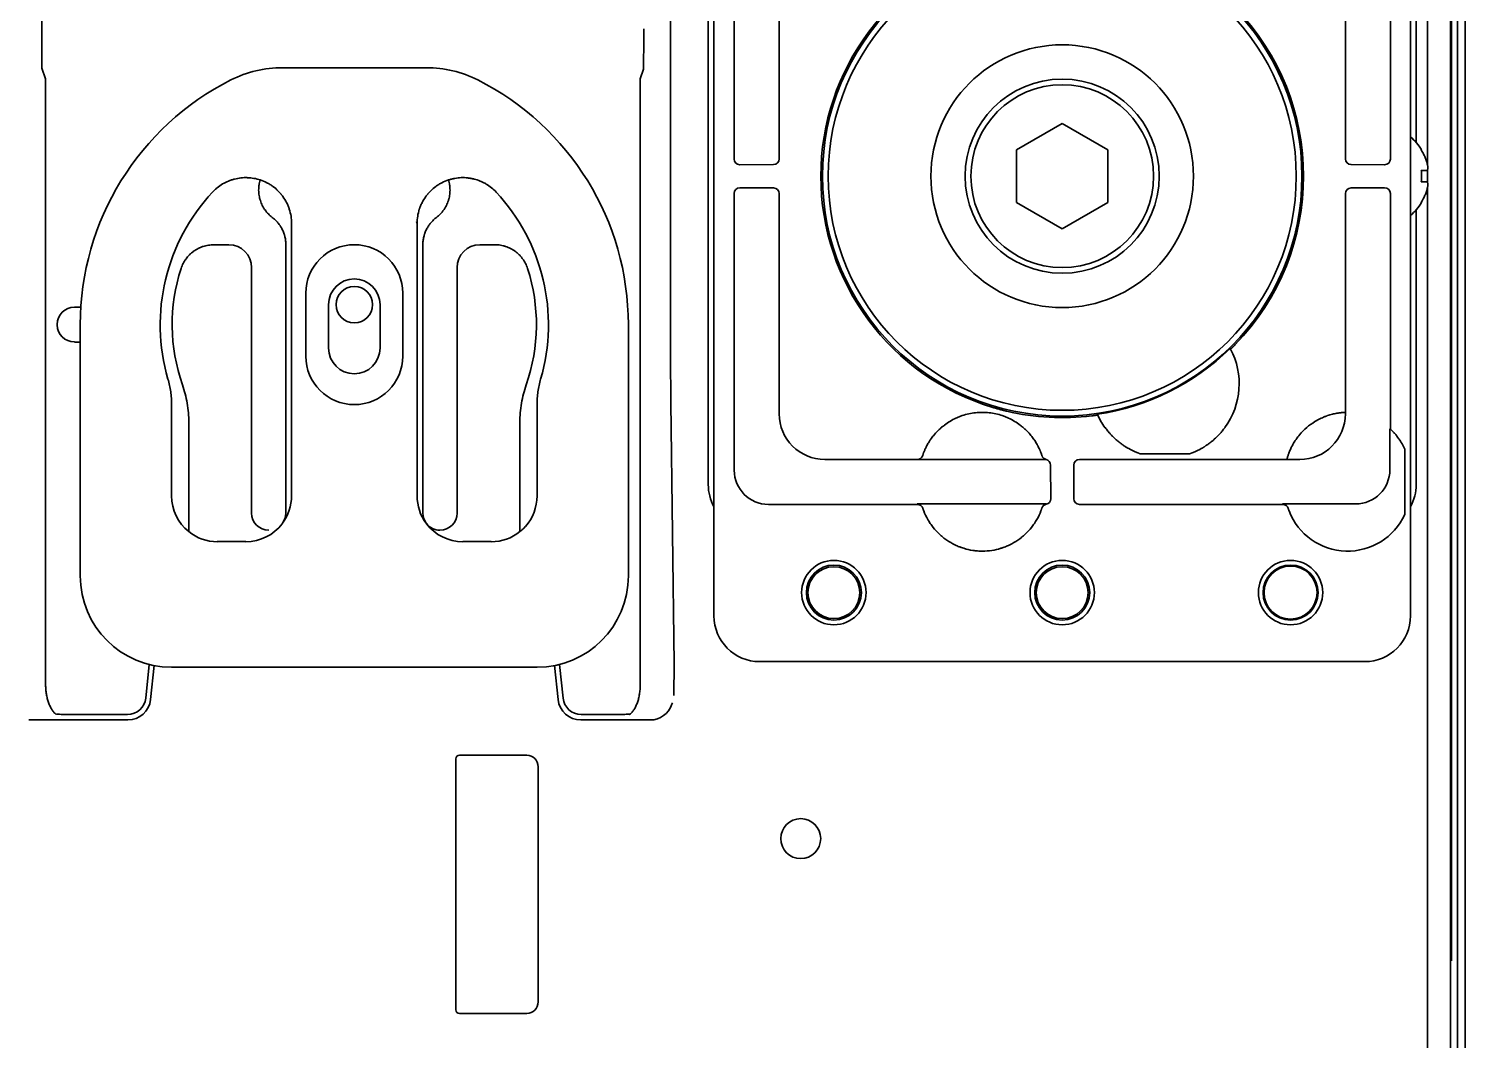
# Model space of a CAD drawing. Extents: x 6327 to 10269, y -393 to 3036.
# Drawn here: x 9053.6 to 9179.4, y 2779.1 to 2867.6 of the extents above; entities that cross this region are included whole.
import ezdxf

# ---------------------------------------------------------------- set-up
doc = ezdxf.new("R2010")
doc.units = 0
doc.header["$LTSCALE"] = 5
doc.layers.add('1', color=7, linetype='CONTINUOUS', true_color=0xffffff)

msp = doc.modelspace()

# ---------------------------------------------------------------- linework, layer by layer
at = {"layer": '1', "color": 7, "linetype": 'Continuous', "lineweight": 35}
for p, q in [((9178.07, 2899.73), (9178.07, 2264.33)), ((9179.37, 2249.53), (9179.37, 2898.93)), ((9178.68, 2895.93), (9178.68, 2252.53)), ((9109.75, 2893.48), (9109.75, 2842.68)), ((9113.57, 2893.23), (9113.57, 2816.23)), ((9174.57, 2816.23), (9174.57, 2893.23)), ((9054.69, 2866.4), (9054.69, 2891.88)), ((9176.07, 2891.5), (9176.07, 2855.73)), ((9178.11, 2786.03), (9178.11, 2887.03)), ((9178.16, 2887.03), (9178.16, 2786.03)), ((9113.07, 2881.73), (9113.07, 2827.73)), ((9175.07, 2857.68), (9175.07, 2881.73)), ((9115.34, 2880.46), (9115.34, 2856.23)), ((9172.81, 2856.23), (9172.81, 2876.86)), ((9119.28, 2856.25), (9119.28, 2875.52)), ((9168.87, 2875.4), (9168.87, 2856.25)), ((9107.42, 2867.64), (9107.42, 2866.11)), ((9055.03, 2863.24), (9054.71, 2864.2)), ((9075.77, 2864.23), (9088.38, 2864.23)), ((9107.4, 2864.09), (9107.11, 2863.24)), ((9055.03, 2810.19), (9055.03, 2863.24)), ((9107.11, 2863.24), (9107.11, 2810.19)), ((9140.07, 2857.04), (9144.07, 2859.34)), ((9144.07, 2859.34), (9148.07, 2857.04)), ((9140.07, 2852.42), (9140.07, 2857.04)), ((9148.07, 2857.04), (9148.07, 2852.42)), ((9175.52, 2857.03), (9175.55, 2857.03)), ((9115.84, 2855.73), (9118.78, 2855.75)), ((9169.36, 2855.75), (9172.31, 2855.73)), ((9176.07, 2854.22), (9176.07, 2855.22)), ((9118.78, 2853.7), (9115.84, 2853.72)), ((9172.31, 2853.72), (9169.36, 2853.7)), ((9176.07, 2853.71), (9176.07, 2359.74)), ((9115.34, 2853.22), (9115.34, 2828.99)), ((9119.28, 2833.93), (9119.28, 2853.2)), ((9144.07, 2850.11), (9140.07, 2852.42)), ((9148.07, 2852.42), (9144.07, 2850.11)), ((9168.87, 2853.2), (9168.87, 2834.05)), ((9172.81, 2832.59), (9172.81, 2853.22)), ((9175.55, 2852.43), (9175.52, 2852.43)), ((9175.07, 2827.73), (9175.07, 2851.77)), ((9076.57, 2826.73), (9076.57, 2850.6)), ((9087.57, 2850.6), (9087.57, 2826.73)), ((9071.07, 2848.73), (9069.75, 2848.73)), ((9076.07, 2848.73), (9076.07, 2825.23)), ((9088.07, 2825.23), (9088.07, 2848.73)), ((9094.39, 2848.73), (9093.07, 2848.73)), ((9073.07, 2825.23), (9073.07, 2846.73)), ((9091.07, 2846.73), (9091.07, 2825.23)), ((9077.82, 2844.48), (9077.82, 2838.98)), ((9086.32, 2838.98), (9086.32, 2844.48)), ((9057.55, 2843.25), (9057.55, 2843.25)), ((9058.12, 2843.25), (9057.55, 2843.25)), ((9079.82, 2843.48), (9079.82, 2839.68)), ((9084.32, 2839.68), (9084.32, 2843.48)), ((9056.05, 2841.75), (9056.05, 2841.75)), ((9056.05, 2841.75), (9056.05, 2841.71)), ((9056.05, 2841.71), (9056.05, 2841.71)), ((9058.07, 2819.73), (9058.07, 2841.73)), ((9106.07, 2841.73), (9106.07, 2819.73)), ((9057.55, 2840.21), (9057.55, 2840.21)), ((9057.55, 2840.21), (9058.07, 2840.21)), ((9077.82, 2838.98), (9077.81, 2838.98)), ((9109.79, 2834.91), (9110.07, 2812.02)), ((9066.07, 2834.73), (9066.07, 2826.73)), ((9098.07, 2826.73), (9098.07, 2834.73)), ((9168.87, 2834.05), (9168.88, 2834.05)), ((9168.88, 2834.05), (9168.88, 2833.92)), ((9067.57, 2833.17), (9067.57, 2823.6)), ((9096.57, 2823.6), (9096.57, 2833.17)), ((9172.77, 2829.03), (9172.77, 2832.62)), ((9131.38, 2829.93), (9123.28, 2829.93)), ((9142.62, 2829.92), (9131.37, 2829.92)), ((9131.85, 2830.27), (9131.85, 2830.27)), ((9150.29, 2829.93), (9145.59, 2829.93)), ((9150.38, 2829.93), (9150.29, 2829.93)), ((9150.88, 2829.93), (9150.38, 2829.93)), ((9150.88, 2830.43), (9155.26, 2830.43)), ((9155.26, 2829.93), (9150.88, 2829.93)), ((9155.76, 2829.93), (9155.26, 2829.93)), ((9155.86, 2829.93), (9155.76, 2829.93)), ((9163.75, 2829.93), (9155.86, 2829.93)), ((9163.75, 2829.92), (9163.75, 2829.93)), ((9164.88, 2829.92), (9163.75, 2829.92)), ((9174.07, 2830.84), (9174.07, 2825.11)), ((9143.07, 2826.49), (9143.05, 2829.44)), ((9145.09, 2829.44), (9145.08, 2826.49)), ((9118.34, 2825.99), (9131.39, 2825.99)), ((9131.37, 2826.03), (9142.55, 2826.03)), ((9145.58, 2825.99), (9163.39, 2825.99)), ((9163.37, 2826.03), (9169.77, 2826.03)), ((9131.85, 2825.67), (9131.86, 2825.65)), ((9070.07, 2822.73), (9072.57, 2822.73)), ((9091.57, 2822.73), (9094.07, 2822.73)), ((9117.57, 2812.23), (9170.57, 2812.23)), ((9063.8, 2809.04), (9064.1, 2811.97)), ((9064.23, 2808.92), (9064.53, 2811.88)), ((9064.53, 2811.88), (9064.53, 2811.88)), ((9098.07, 2811.73), (9066.07, 2811.73)), ((9099.61, 2811.88), (9099.92, 2808.92)), ((9099.92, 2808.92), (9099.61, 2811.88)), ((9100.04, 2811.97), (9100.35, 2809.04)), ((9110.04, 2809.27), (9110.07, 2812.02)), ((9064.23, 2808.92), (9064.23, 2808.92)), ((9099.92, 2808.92), (9099.92, 2808.92)), ((9109.89, 2808.49), (9109.93, 2808.62)), ((9110.04, 2809.27), (9110.04, 2809.27)), ((9053.55, 2807.12), (9062.24, 2807.12)), ((9053.55, 2807.12), (9053.55, 2807.12)), ((9062.24, 2807.12), (9053.55, 2807.12)), ((9056.53, 2807.61), (9062.21, 2807.61)), ((9062.24, 2807.12), (9062.24, 2807.12)), ((9101.91, 2807.12), (9107.99, 2807.12)), ((9101.91, 2807.12), (9101.91, 2807.12)), ((9107.99, 2807.12), (9101.91, 2807.12)), ((9101.94, 2807.61), (9105.61, 2807.61)), ((9107.99, 2807.12), (9107.99, 2807.12)), ((9090.97, 2803.73), (9090.97, 2781.73)), ((9097.17, 2804.03), (9091.27, 2804.03)), ((9098.17, 2782.43), (9098.17, 2803.03)), ((9091.27, 2781.43), (9097.17, 2781.43))]:
    msp.add_line(p, q, dxfattribs=at)
for centre, radius in [((9144.07, 2854.73), 21), ((9144.07, 2854.73), 20.5), ((9144.07, 2854.73), 11.5), ((9144.07, 2854.73), 8.5), ((9144.07, 2854.73), 8), ((9082.07, 2843.48), 1.6), ((9124.07, 2818.27), 2.82), ((9144.07, 2818.27), 2.82), ((9164.07, 2818.27), 2.82), ((9124.07, 2818.27), 2.41), ((9124.07, 2818.27), 2.27), ((9144.07, 2818.27), 2.41), ((9144.07, 2818.27), 2.27), ((9164.07, 2818.27), 2.41), ((9164.07, 2818.27), 2.32), ((9121.17, 2796.73), 1.75)]:
    msp.add_circle(centre, radius, dxfattribs=at)
for centre, radius, start, end in [((9144.07, 2854.73), 21.14, 106.698, 253.3023), ((9144.07, 2854.73), 21.14, 315.6607, 44.3393), ((9075.77, 2854.23), 10, 90, 116.7655), ((9088.38, 2854.23), 10, 63.2345, 90), ((9082.07, 2841.73), 24, 116.7655, 180), ((9082.07, 2841.73), 24, 0, 63.2345), ((9171.45, 2854.53), 4.8, 31.3727, 49.458), ((9082.07, 2841.73), 17, 136.9472, 196.2606), ((9082.07, 2841.73), 17, 343.7394, 43.0512), ((9171.45, 2854.93), 4.8, 310.542, 328.6273), ((9082.07, 2844.48), 4.25, 0, 180), ((9082.07, 2841.73), 15.95, 162.0029, 199.2463), ((9082.07, 2841.73), 15.95, 340.7537, 17.9971), ((9082.07, 2843.48), 2.25, 0, 180), ((9082.07, 2838.98), 4.25, 180, 0), ((9082.07, 2839.68), 2.25, 180, 0), ((9144.07, 2854.73), 21.07, 278.3892, 314.3021), ((9153.07, 2836.55), 6.5, 323.9482, 27.9503), ((9144.07, 2854.73), 21.14, 256.7503, 277.0306), ((9153.07, 2836.55), 6.5, 204.741, 216.0518), ((9169.07, 2828.55), 5.5, 121.5261, 139.8844), ((9169.07, 2828.55), 5.5, 24.62, 35.3312), ((9169.07, 2827.4), 5.5, 201.107, 335.38), ((9066.07, 2819.73), 8, 180, 270), ((9098.07, 2819.73), 8, 270, 0), ((9091.27, 2803.73), 0.3, 90, 180), ((9097.17, 2803.03), 1, 0, 90), ((9097.17, 2782.43), 1, 270, 0), ((9091.27, 2781.73), 0.3, 180, 270)]:
    msp.add_arc(centre, radius, start, end, dxfattribs=at)
for centre, major_axis, ratio, start_param, end_param in [((9115.84, 2856.23), (0.448, 0.224), 0.999239, 2.678052, 4.248696), ((9118.78, 2856.25), (0.224, 0.447), 0.99981, 3.605286, 5.17593), ((9169.37, 2856.25), (-0.224, 0.447), 0.99981, 1.107255, 2.677899), ((9172.31, 2856.23), (-0.448, 0.224), 0.999239, 2.03449, 3.605134), ((9115.84, 2853.22), (-0.448, 0.224), 0.999239, 5.176082, 6.746726), ((9118.78, 2853.2), (0.224, -0.447), 0.99981, 1.107255, 2.677899), ((9169.37, 2853.2), (-0.224, -0.447), 0.99981, 3.605286, 5.17593), ((9172.31, 2853.22), (0.448, 0.224), 0.999239, 5.819644, 7.390288), ((9071.07, 2846.72), (-1.42, -1.42), 0.998783, 2.356803, 3.926382), ((9093.07, 2846.72), (1.42, -1.42), 0.998783, 2.356803, 3.926382), ((9057.55, 2841.75), (1.06, -1.06), 0.998631, 2.356537, 3.926648), ((9109.99, 2842.64), (0, -13.52), 0.017454, 4.70958, 5.321395), ((9057.55, 2841.71), (-1.06, -1.06), 0.998631, 5.49813, 7.068241), ((5671.45, -407.1), (3486.44, 3247.99), 0.03512, 6.273761, 6.274076), ((9123.28, 2833.93), (-2.83, 2.83), 0.999924, 0.78555, 2.356042), ((13843.25, 3639.77), (4696.56, 804.42), 0.03512, 3.150702, 3.151017), ((9164.87, 2833.92), (-2.83, 2.83), 0.999695, 2.356347, 3.926839), ((9170.77, -4394.09), (0, 7227.62), 0.017452, 6.267025, 6.267338), ((9131.38, 2830.43), (0.475, -0.156), 0.999831, 5.030486, 6.282512), ((9142.78, 2830.41), (0.476, 0.155), 0.999754, 3.133975, 4.161422), ((9142.55, 2829.43), (-0.447, 0.224), 0.99981, 3.605286, 4.952817), ((9145.59, 2829.43), (0.447, 0.224), 0.99981, 1.107255, 2.677899), ((9118.34, 2828.99), (2.12, 2.12), 0.999543, 2.356347, 3.926839), ((9169.77, 2829.03), (2.12, -2.12), 0.999695, 5.497939, 7.068431), ((9117.07, 2827.73), (-2.83, -2.83), 0.999695, 5.497939, 6.003271), ((9171.07, 2827.73), (2.83, -2.83), 0.999695, 0.279915, 0.785246), ((9070.07, 2826.73), (2.83, 2.83), 0.999695, 2.356347, 3.251938), ((9072.57, 2826.73), (-2.83, 2.83), 0.999695, 3.290549, 3.926839), ((9091.57, 2826.73), (2.83, 2.83), 0.999695, 2.356347, 2.992639), ((9094.07, 2826.73), (-2.83, 2.83), 0.999695, 3.197702, 3.926839), ((9131.39, 2825.49), (-0.475, -0.157), 0.999831, 3.145682, 4.39242), ((9142.77, 2825.51), (0.473, -0.161), 0.999761, 2.10121, 3.149501), ((9142.55, 2826.53), (-0.224, 0.447), 0.99981, 2.678052, 2.916971), ((9142.57, 2826.49), (-0.224, 0.448), 0.999239, 2.880101, 4.248696), ((9145.58, 2826.49), (0.224, 0.448), 0.999239, 2.03449, 3.605134), ((9169.07, 2827.9), (5.68, 1.92), 0.999938, 3.132345, 3.139281), ((9163.39, 2825.49), (-0.474, -0.159), 0.999831, 3.141593, 4.388346), ((9074.57, 2825.23), (1.06, 1.06), 0.998783, 2.356803, 3.926991), ((9074.57, 2825.23), (-1.06, 1.06), 0.998783, 3.302332, 3.926382), ((9089.57, 2825.23), (1.06, 1.06), 0.998783, 2.356803, 2.980862), ((9089.57, 2825.23), (-1.06, 1.06), 0.998783, 2.356195, 3.926382), ((9169.08, 2827.4), (5.23, 1.73), 0.999252, 3.138522, 3.145428), ((9070.07, 2826.73), (2.83, 2.83), 0.999695, 3.251938, 3.926839), ((9089.57, 2825.23), (1.06, 1.06), 0.998783, 3.018958, 3.926991), ((9091.57, 2826.73), (2.83, 2.83), 0.999695, 3.006925, 3.926839), ((9094.07, 2826.73), (-2.83, 2.83), 0.999695, 2.356347, 3.031247), ((9117.57, 2816.23), (2.83, 2.83), 0.999695, 2.356347, 3.926839), ((9170.57, 2816.23), (-2.83, 2.83), 0.999695, 2.356347, 3.926839), ((9109.82, 2832.48), (0.25, -20.46), 0.00052, 0.014008, 0.042602), ((9062.21, 2809.21), (-0.59, 1.49), 0.998412, 2.762801, 4.229076), ((9062.24, 2809.12), (0.74, -1.86), 0.999602, 5.904393, 7.370669), ((9101.91, 2809.12), (-0.74, -1.86), 0.999602, 5.195702, 6.661977), ((9101.94, 2809.21), (-0.59, -1.49), 0.998412, 5.195702, 6.661977), ((9107.99, 2809.12), (-0.63, -1.9), 0.999618, 0.32105, 1.570779), ((9056.53, 2807.71), (1.5, 0), 0.066383, 4.332394, 4.712389), ((9105.61, 2807.71), (1.5, 0), 0.066383, 4.712389, 5.092384)]:
    msp.add_ellipse(centre, major_axis=major_axis, ratio=ratio, start_param=start_param, end_param=end_param, dxfattribs=at)
at = {"layer": '1', "color": 7, "linetype": 'Continuous', "lineweight": 35, "extrusion": (2.95823e-31, -1.17146e-15, -1)}
msp.add_ellipse((9072.57, 2826.73), major_axis=(-2.83, 2.83), ratio=0.999695, start_param=3.006925, end_param=3.926839, dxfattribs=at)
at = {"layer": '1', "color": 7, "linetype": 'Continuous', "lineweight": 35}
for points, degree, knots in [([(9054.71, 2864.2), (9054.71, 2864.38), (9054.71, 2864.5), (9054.7, 2864.66), (9054.7, 2865.1), (9054.69, 2865.39), (9054.69, 2865.65), (9054.69, 2865.91), (9054.69, 2866.16), (9054.69, 2866.4)], 2, [0, 0, 0, 0.125, 0.125, 0.25, 0.5, 0.5, 0.75, 0.75, 1, 1, 1]), ([(9107.42, 2866.11), (9107.42, 2866.01), (9107.42, 2865.92), (9107.42, 2865.77), (9107.42, 2865.73), (9107.42, 2865.63), (9107.42, 2865.59), (9107.41, 2865.45), (9107.41, 2865.36), (9107.41, 2865.19), (9107.41, 2865.1), (9107.41, 2864.98), (9107.41, 2864.94), (9107.41, 2864.86), (9107.41, 2864.82), (9107.41, 2864.7), (9107.41, 2864.62), (9107.4, 2864.47), (9107.4, 2864.39), (9107.4, 2864.28), (9107.4, 2864.22), (9107.4, 2864.17), (9107.4, 2864.13), (9107.4, 2864.11), (9107.4, 2864.09)], 3, [0, 0, 0, 0, 0.125, 0.125, 0.1875, 0.1875, 0.25, 0.25, 0.375, 0.375, 0.5, 0.5, 0.5625, 0.5625, 0.625, 0.625, 0.75, 0.75, 0.875, 0.875, 0.9375, 0.96875, 0.96875, 1, 1, 1, 1]), ([(9175.52, 2855.23), (9175.64, 2855.23), (9175.75, 2855.23), (9175.89, 2855.23), (9175.93, 2855.23), (9176.01, 2855.23), (9176.04, 2855.23), (9176.07, 2855.23)], 3, [0, 0, 0, 0, 0.5, 0.5, 0.75, 0.75, 1, 1, 1, 1]), ([(9073.83, 2854.4), (9073.65, 2854.46), (9073.46, 2854.51), (9073.09, 2854.57), (9072.9, 2854.59), (9072.67, 2854.6), (9072.62, 2854.6), (9072.52, 2854.6), (9072.47, 2854.6), (9072.33, 2854.6), (9072.24, 2854.59), (9071.95, 2854.56), (9071.77, 2854.52), (9071.49, 2854.45), (9071.4, 2854.43), (9071.27, 2854.38), (9071.22, 2854.37), (9071.13, 2854.33), (9071.09, 2854.32), (9070.87, 2854.22), (9070.7, 2854.14), (9070.37, 2853.95), (9070.22, 2853.84), (9070.03, 2853.69), (9069.99, 2853.66), (9069.92, 2853.6), (9069.82, 2853.5), (9069.72, 2853.4), (9069.65, 2853.33)], 3, [0, 0, 0, 0, 0.125, 0.125, 0.25, 0.25, 0.28125, 0.28125, 0.3125, 0.3125, 0.375, 0.375, 0.5, 0.5, 0.5625, 0.5625, 0.59375, 0.59375, 0.625, 0.625, 0.75, 0.75, 0.875, 0.875, 0.90625, 0.90625, 0.9375, 1, 1, 1, 1]), ([(9073.83, 2854.4), (9073.78, 2854.25), (9073.75, 2854.11), (9073.72, 2853.92), (9073.72, 2853.88), (9073.71, 2853.8), (9073.7, 2853.76), (9073.7, 2853.65), (9073.69, 2853.57), (9073.69, 2853.34), (9073.71, 2853.19), (9073.74, 2852.96), (9073.76, 2852.89), (9073.78, 2852.78), (9073.79, 2852.74), (9073.81, 2852.67), (9073.83, 2852.63), (9073.88, 2852.45), (9073.94, 2852.31), (9074.04, 2852.1), (9074.1, 2852), (9074.16, 2851.9), (9074.2, 2851.84), (9074.23, 2851.81), (9074.34, 2851.65), (9074.43, 2851.53), (9074.65, 2851.31), (9074.76, 2851.21), (9074.88, 2851.12)], 3, [0, 0, 0, 0, 0.125, 0.125, 0.15625, 0.15625, 0.1875, 0.1875, 0.25, 0.25, 0.375, 0.375, 0.4375, 0.4375, 0.46875, 0.46875, 0.5, 0.5, 0.625, 0.625, 0.6875, 0.71875, 0.71875, 0.75, 0.75, 0.875, 0.875, 1, 1, 1, 1]), ([(9076.57, 2850.6), (9076.57, 2850.81), (9076.56, 2851.02), (9076.49, 2851.43), (9076.44, 2851.63), (9076.37, 2851.86), (9076.36, 2851.88), (9076.35, 2851.93), (9076.34, 2851.96), (9076.31, 2852.03), (9076.29, 2852.08), (9076.23, 2852.22), (9076.19, 2852.32), (9076.05, 2852.6), (9075.94, 2852.77), (9075.79, 2852.99), (9075.75, 2853.03), (9075.71, 2853.09), (9075.69, 2853.11), (9075.66, 2853.15), (9075.57, 2853.25), (9075.48, 2853.35), (9075.26, 2853.57), (9075.11, 2853.71), (9074.9, 2853.86), (9074.85, 2853.89), (9074.77, 2853.95), (9074.72, 2853.98), (9074.59, 2854.06), (9074.5, 2854.11), (9074.22, 2854.25), (9074.03, 2854.33), (9073.83, 2854.4)], 3, [0, 0, 0, 0, 0.125, 0.125, 0.25, 0.25, 0.265625, 0.265625, 0.28125, 0.28125, 0.3125, 0.3125, 0.375, 0.375, 0.5, 0.5, 0.53125, 0.53125, 0.546875, 0.546875, 0.5625, 0.625, 0.625, 0.75, 0.75, 0.78125, 0.78125, 0.8125, 0.8125, 0.875, 0.875, 1, 1, 1, 1]), ([(9090.32, 2854.4), (9090.12, 2854.33), (9089.93, 2854.25), (9089.65, 2854.11), (9089.56, 2854.06), (9089.42, 2853.98), (9089.38, 2853.95), (9089.29, 2853.89), (9089.25, 2853.86), (9089.04, 2853.71), (9088.88, 2853.57), (9088.66, 2853.35), (9088.57, 2853.25), (9088.49, 2853.15), (9088.46, 2853.11), (9088.44, 2853.09), (9088.39, 2853.03), (9088.36, 2852.99), (9088.21, 2852.77), (9088.1, 2852.6), (9087.96, 2852.32), (9087.91, 2852.22), (9087.86, 2852.08), (9087.84, 2852.03), (9087.81, 2851.96), (9087.8, 2851.93), (9087.78, 2851.88), (9087.77, 2851.86), (9087.7, 2851.63), (9087.65, 2851.43), (9087.59, 2851.02), (9087.57, 2850.81), (9087.57, 2850.6)], 3, [0, 0, 0, 0, 0.125, 0.125, 0.1875, 0.1875, 0.21875, 0.21875, 0.25, 0.25, 0.375, 0.375, 0.4375, 0.453125, 0.453125, 0.46875, 0.46875, 0.5, 0.5, 0.625, 0.625, 0.6875, 0.6875, 0.71875, 0.71875, 0.734375, 0.734375, 0.75, 0.75, 0.875, 0.875, 1, 1, 1, 1]), ([(9089.26, 2851.12), (9089.38, 2851.21), (9089.5, 2851.31), (9089.71, 2851.53), (9089.81, 2851.65), (9089.92, 2851.81), (9089.94, 2851.84), (9089.98, 2851.9), (9090.05, 2852), (9090.1, 2852.1), (9090.2, 2852.31), (9090.26, 2852.45), (9090.32, 2852.63), (9090.33, 2852.67), (9090.35, 2852.74), (9090.36, 2852.78), (9090.39, 2852.89), (9090.4, 2852.96), (9090.44, 2853.19), (9090.45, 2853.34), (9090.45, 2853.57), (9090.45, 2853.65), (9090.44, 2853.76), (9090.44, 2853.8), (9090.43, 2853.88), (9090.42, 2853.92), (9090.4, 2854.11), (9090.36, 2854.25), (9090.32, 2854.4)], 3, [0, 0, 0, 0, 0.125, 0.125, 0.25, 0.25, 0.28125, 0.28125, 0.3125, 0.375, 0.375, 0.5, 0.5, 0.53125, 0.53125, 0.5625, 0.5625, 0.625, 0.625, 0.75, 0.75, 0.8125, 0.8125, 0.84375, 0.84375, 0.875, 0.875, 1, 1, 1, 1]), ([(9094.5, 2853.33), (9094.36, 2853.47), (9094.23, 2853.6), (9093.93, 2853.84), (9093.78, 2853.94), (9093.57, 2854.07), (9093.53, 2854.09), (9093.45, 2854.14), (9093.4, 2854.16), (9093.28, 2854.22), (9093.19, 2854.26), (9092.93, 2854.37), (9092.75, 2854.43), (9092.47, 2854.5), (9092.38, 2854.52), (9092.24, 2854.55), (9092.19, 2854.55), (9092.1, 2854.57), (9092.05, 2854.57), (9091.81, 2854.6), (9091.62, 2854.61), (9091.25, 2854.59), (9091.06, 2854.57), (9090.82, 2854.53), (9090.77, 2854.52), (9090.68, 2854.5), (9090.54, 2854.47), (9090.41, 2854.43), (9090.32, 2854.4)], 3, [0, 0, 0, 0, 0.125, 0.125, 0.25, 0.25, 0.28125, 0.28125, 0.3125, 0.3125, 0.375, 0.375, 0.5, 0.5, 0.5625, 0.5625, 0.59375, 0.59375, 0.625, 0.625, 0.75, 0.75, 0.875, 0.875, 0.90625, 0.90625, 0.9375, 1, 1, 1, 1]), ([(9175.52, 2852.43), (9175.64, 2852.63), (9175.75, 2852.84), (9175.89, 2853.16), (9175.93, 2853.27), (9176.01, 2853.5), (9176.04, 2853.61), (9176.07, 2853.73)], 3, [0, 0, 0, 0, 0.5, 0.5, 0.75, 0.75, 1, 1, 1, 1]), ([(9074.88, 2851.12), (9074.98, 2851.05), (9075.06, 2850.97), (9075.23, 2850.82), (9075.31, 2850.73), (9075.42, 2850.6), (9075.47, 2850.53), (9075.52, 2850.46), (9075.56, 2850.41), (9075.57, 2850.39), (9075.65, 2850.27), (9075.71, 2850.17), (9075.81, 2849.96), (9075.86, 2849.86), (9075.91, 2849.69), (9075.93, 2849.64), (9075.96, 2849.56), (9075.96, 2849.53), (9075.98, 2849.47), (9075.99, 2849.44), (9076.02, 2849.3), (9076.06, 2849.08), (9076.07, 2848.84), (9076.07, 2848.73)], 3, [0, 0, 0, 0, 0.125, 0.125, 0.25, 0.25, 0.3125, 0.34375, 0.34375, 0.375, 0.375, 0.5, 0.5, 0.625, 0.625, 0.6875, 0.6875, 0.71875, 0.71875, 0.75, 0.75, 0.875, 1, 1, 1, 1]), ([(9088.07, 2848.73), (9088.07, 2848.84), (9088.08, 2848.96), (9088.11, 2849.19), (9088.13, 2849.3), (9088.17, 2849.47), (9088.18, 2849.52), (9088.2, 2849.61), (9088.21, 2849.63), (9088.23, 2849.69), (9088.24, 2849.72), (9088.29, 2849.85), (9088.33, 2849.96), (9088.44, 2850.17), (9088.49, 2850.26), (9088.59, 2850.41), (9088.62, 2850.46), (9088.67, 2850.53), (9088.69, 2850.55), (9088.72, 2850.6), (9088.74, 2850.62), (9088.84, 2850.73), (9088.99, 2850.9), (9089.17, 2851.05), (9089.26, 2851.12)], 3, [0, 0, 0, 0, 0.125, 0.125, 0.25, 0.25, 0.3125, 0.3125, 0.34375, 0.34375, 0.375, 0.375, 0.5, 0.5, 0.625, 0.625, 0.6875, 0.6875, 0.71875, 0.71875, 0.75, 0.75, 0.875, 1, 1, 1, 1]), ([(9069.75, 2848.73), (9069.6, 2848.73), (9069.44, 2848.71), (9069.13, 2848.66), (9068.98, 2848.63), (9068.79, 2848.57), (9068.75, 2848.55), (9068.68, 2848.53), (9068.57, 2848.48), (9068.46, 2848.44), (9068.26, 2848.33), (9068.12, 2848.25), (9067.96, 2848.13), (9067.93, 2848.11), (9067.87, 2848.06), (9067.84, 2848.03), (9067.75, 2847.96), (9067.69, 2847.9), (9067.52, 2847.74), (9067.42, 2847.62), (9067.31, 2847.46), (9067.29, 2847.43), (9067.24, 2847.36), (9067.22, 2847.33), (9067.16, 2847.23), (9067.12, 2847.16), (9067.01, 2846.95), (9066.95, 2846.8), (9066.9, 2846.65)], 3, [0, 0, 0, 0, 0.125, 0.125, 0.25, 0.25, 0.28125, 0.28125, 0.3125, 0.375, 0.375, 0.5, 0.5, 0.53125, 0.53125, 0.5625, 0.5625, 0.625, 0.625, 0.75, 0.75, 0.78125, 0.78125, 0.8125, 0.8125, 0.875, 0.875, 1, 1, 1, 1]), ([(9097.24, 2846.65), (9097.19, 2846.8), (9097.13, 2846.95), (9096.99, 2847.23), (9096.91, 2847.36), (9096.79, 2847.52), (9096.77, 2847.55), (9096.72, 2847.61), (9096.65, 2847.71), (9096.57, 2847.79), (9096.4, 2847.96), (9096.28, 2848.06), (9096.12, 2848.18), (9096.09, 2848.2), (9096.03, 2848.24), (9095.99, 2848.26), (9095.89, 2848.32), (9095.82, 2848.36), (9095.61, 2848.47), (9095.47, 2848.53), (9095.28, 2848.59), (9095.25, 2848.6), (9095.17, 2848.62), (9095.13, 2848.63), (9095.02, 2848.66), (9094.94, 2848.68), (9094.71, 2848.71), (9094.55, 2848.73), (9094.39, 2848.73)], 3, [0, 0, 0, 0, 0.125, 0.125, 0.25, 0.25, 0.28125, 0.28125, 0.3125, 0.375, 0.375, 0.5, 0.5, 0.53125, 0.53125, 0.5625, 0.5625, 0.625, 0.625, 0.75, 0.75, 0.78125, 0.78125, 0.8125, 0.8125, 0.875, 0.875, 1, 1, 1, 1]), ([(9158.81, 2839.6), (9158.82, 2839.6), (9158.82, 2839.6), (9158.83, 2839.6), (9158.83, 2839.61), (9158.84, 2839.61), (9158.84, 2839.61), (9158.84, 2839.62), (9158.84, 2839.62), (9158.86, 2839.63), (9158.87, 2839.64), (9158.89, 2839.66), (9158.9, 2839.67), (9158.92, 2839.68), (9158.93, 2839.7), (9158.95, 2839.71), (9158.97, 2839.73), (9158.98, 2839.74), (9159.01, 2839.77), (9159.03, 2839.79), (9159.06, 2839.82), (9159.08, 2839.83), (9159.1, 2839.86), (9159.11, 2839.87), (9159.15, 2839.9), (9159.17, 2839.93), (9159.19, 2839.95)], 3, [0, 0, 0, 0, 0.125, 0.125, 0.1875, 0.1875, 0.21875, 0.21875, 0.25, 0.25, 0.375, 0.375, 0.4375, 0.4375, 0.5, 0.5625, 0.5625, 0.625, 0.625, 0.75, 0.75, 0.8125, 0.8125, 0.875, 0.875, 1, 1, 1, 1]), ([(9067.01, 2836.47), (9067.11, 2836.2), (9067.19, 2835.93), (9067.33, 2835.39), (9067.44, 2834.85), (9067.51, 2834.29), (9067.56, 2833.74), (9067.57, 2833.46), (9067.57, 2833.17)], 3, [0, 0, 0, 0, 0.25, 0.25, 0.5, 0.75, 0.75, 1, 1, 1, 1]), ([(9096.57, 2833.17), (9096.57, 2833.46), (9096.58, 2833.74), (9096.63, 2834.29), (9096.7, 2834.85), (9096.82, 2835.39), (9096.96, 2835.93), (9097.04, 2836.2), (9097.13, 2836.47)], 3, [0, 0, 0, 0, 0.25, 0.25, 0.5, 0.75, 0.75, 1, 1, 1, 1]), ([(9141.26, 2832.11), (9141.14, 2832.26), (9141, 2832.41), (9140.78, 2832.61), (9140.71, 2832.68), (9140.59, 2832.78), (9140.55, 2832.81), (9140.48, 2832.87), (9140.44, 2832.9), (9140.24, 2833.05), (9140.07, 2833.16), (9139.73, 2833.37), (9139.56, 2833.46), (9139.29, 2833.58), (9139.2, 2833.62), (9139.06, 2833.68), (9139.01, 2833.7), (9138.92, 2833.73), (9138.87, 2833.75), (9138.64, 2833.83), (9138.45, 2833.88), (9138.06, 2833.96), (9137.86, 2834), (9137.57, 2834.03), (9137.47, 2834.04), (9137.32, 2834.04), (9137.27, 2834.05), (9137.17, 2834.05), (9137.12, 2834.05), (9136.87, 2834.05), (9136.67, 2834.04), (9136.28, 2834), (9136.09, 2833.96), (9135.7, 2833.88), (9135.51, 2833.83), (9135.27, 2833.75), (9135.22, 2833.73), (9135.13, 2833.7), (9134.99, 2833.64), (9134.85, 2833.58), (9134.58, 2833.46), (9134.41, 2833.37), (9134.07, 2833.16), (9133.91, 2833.05), (9133.71, 2832.9), (9133.67, 2832.87), (9133.59, 2832.81), (9133.47, 2832.71), (9133.36, 2832.61), (9133.15, 2832.41), (9133.01, 2832.26), (9132.88, 2832.11)], 3, [0, 0, 0, 0, 0.0625, 0.0625, 0.09375, 0.09375, 0.109375, 0.109375, 0.125, 0.125, 0.1875, 0.1875, 0.25, 0.25, 0.28125, 0.28125, 0.296875, 0.296875, 0.3125, 0.3125, 0.375, 0.375, 0.4375, 0.4375, 0.46875, 0.46875, 0.484375, 0.484375, 0.5, 0.5, 0.5625, 0.5625, 0.625, 0.625, 0.6875, 0.6875, 0.703125, 0.703125, 0.71875, 0.75, 0.75, 0.8125, 0.8125, 0.875, 0.875, 0.890625, 0.890625, 0.90625, 0.9375, 0.9375, 1, 1, 1, 1]), ([(9138, 2834.48), (9138.1, 2834.45), (9138.2, 2834.42), (9138.41, 2834.36), (9138.61, 2834.3), (9138.82, 2834.25), (9139.02, 2834.2), (9139.12, 2834.17), (9139.23, 2834.15)], 3, [0, 0, 0, 0, 0.25, 0.25, 0.5, 0.75, 0.75, 1, 1, 1, 1]), ([(9146.66, 2833.75), (9146.69, 2833.75), (9146.73, 2833.75), (9146.78, 2833.76), (9146.79, 2833.76), (9146.82, 2833.77), (9146.84, 2833.77), (9146.88, 2833.78), (9146.91, 2833.78), (9146.96, 2833.79), (9146.97, 2833.79), (9146.99, 2833.79), (9147, 2833.79), (9147.01, 2833.8), (9147.01, 2833.8), (9147.04, 2833.8), (9147.06, 2833.81), (9147.09, 2833.81), (9147.09, 2833.81), (9147.1, 2833.81), (9147.11, 2833.81), (9147.12, 2833.82), (9147.13, 2833.82), (9147.14, 2833.82), (9147.15, 2833.83), (9147.16, 2833.83), (9147.17, 2833.83), (9147.17, 2833.83), (9147.17, 2833.83), (9147.17, 2833.83)], 3, [0, 0, 0, 0, 0.125, 0.125, 0.1875, 0.1875, 0.25, 0.25, 0.375, 0.375, 0.4375, 0.4375, 0.46875, 0.46875, 0.5, 0.5, 0.625, 0.625, 0.65625, 0.65625, 0.6875, 0.6875, 0.75, 0.75, 0.875, 0.875, 0.9375, 0.9375, 1, 1, 1, 1]), ([(9166.2, 2833.24), (9166.27, 2833.28), (9166.34, 2833.33), (9166.49, 2833.41), (9166.56, 2833.44), (9166.78, 2833.55), (9166.93, 2833.62), (9167.12, 2833.69), (9167.15, 2833.71), (9167.21, 2833.73), (9167.23, 2833.73), (9167.27, 2833.75), (9167.36, 2833.78), (9167.45, 2833.81), (9167.59, 2833.85), (9167.66, 2833.87), (9167.8, 2833.9), (9167.87, 2833.92), (9167.93, 2833.93)], 3, [0, 0, 0, 0, 0.125, 0.125, 0.25, 0.25, 0.5, 0.5, 0.5625, 0.5625, 0.59375, 0.59375, 0.625, 0.75, 0.75, 0.875, 0.875, 1, 1, 1, 1]), ([(9167.93, 2833.93), (9168, 2833.95), (9168.07, 2833.96), (9168.2, 2833.98), (9168.26, 2833.99), (9168.37, 2834.01), (9168.43, 2834.01), (9168.52, 2834.03), (9168.57, 2834.03), (9168.65, 2834.04), (9168.69, 2834.04), (9168.75, 2834.04), (9168.77, 2834.04), (9168.82, 2834.05), (9168.85, 2834.05), (9168.86, 2834.05), (9168.87, 2834.05)], 3, [0, 0, 0, 0, 0.125, 0.125, 0.25, 0.25, 0.375, 0.375, 0.5, 0.5, 0.625, 0.625, 0.75, 0.75, 0.875, 1, 1, 1, 1]), ([(9147.82, 2832.73), (9147.9, 2832.62), (9147.98, 2832.51), (9148.11, 2832.36), (9148.15, 2832.31), (9148.22, 2832.23), (9148.24, 2832.21), (9148.28, 2832.16), (9148.3, 2832.14), (9148.35, 2832.09), (9148.37, 2832.06), (9148.42, 2832.02), (9148.44, 2832), (9148.51, 2831.93), (9148.55, 2831.88), (9148.69, 2831.75), (9148.78, 2831.67), (9148.96, 2831.52), (9149.04, 2831.45), (9149.18, 2831.35), (9149.22, 2831.32), (9149.31, 2831.25), (9149.35, 2831.22), (9149.43, 2831.17), (9149.47, 2831.14), (9149.53, 2831.1), (9149.55, 2831.09), (9149.59, 2831.06), (9149.61, 2831.05), (9149.66, 2831.02), (9149.7, 2831), (9149.76, 2830.96), (9149.79, 2830.94), (9149.81, 2830.93)], 3, [0, 0, 0, 0, 0.125, 0.125, 0.1875, 0.1875, 0.21875, 0.21875, 0.25, 0.25, 0.28125, 0.28125, 0.3125, 0.3125, 0.375, 0.375, 0.5, 0.5, 0.625, 0.625, 0.6875, 0.6875, 0.75, 0.75, 0.8125, 0.8125, 0.84375, 0.84375, 0.875, 0.875, 0.9375, 0.9375, 1, 1, 1, 1]), ([(9156.33, 2830.93), (9156.36, 2830.94), (9156.39, 2830.96), (9156.43, 2830.99), (9156.45, 2831), (9156.48, 2831.02), (9156.5, 2831.03), (9156.56, 2831.06), (9156.59, 2831.09), (9156.65, 2831.13), (9156.67, 2831.14), (9156.71, 2831.17), (9156.73, 2831.18), (9156.8, 2831.22), (9156.84, 2831.25), (9156.93, 2831.32), (9156.97, 2831.35), (9157.1, 2831.45), (9157.19, 2831.52), (9157.3, 2831.62), (9157.33, 2831.64), (9157.37, 2831.68), (9157.44, 2831.74), (9157.51, 2831.8), (9157.64, 2831.93), (9157.73, 2832.02), (9157.86, 2832.16), (9157.91, 2832.21), (9157.97, 2832.28), (9157.99, 2832.31), (9158.04, 2832.36), (9158.06, 2832.38), (9158.17, 2832.51), (9158.25, 2832.62), (9158.33, 2832.73)], 3, [0, 0, 0, 0, 0.0625, 0.0625, 0.09375, 0.09375, 0.125, 0.125, 0.1875, 0.1875, 0.21875, 0.21875, 0.25, 0.25, 0.3125, 0.3125, 0.375, 0.375, 0.5, 0.5, 0.53125, 0.53125, 0.5625, 0.625, 0.625, 0.75, 0.75, 0.8125, 0.8125, 0.84375, 0.84375, 0.875, 0.875, 1, 1, 1, 1]), ([(9172.81, 2832.59), (9172.81, 2832.59), (9172.81, 2832.58), (9172.82, 2832.58), (9172.83, 2832.57), (9172.84, 2832.56), (9172.84, 2832.56), (9172.85, 2832.55), (9172.86, 2832.54), (9172.88, 2832.53), (9172.89, 2832.51), (9172.91, 2832.49), (9172.92, 2832.49), (9172.93, 2832.47), (9172.94, 2832.47), (9172.96, 2832.44), (9172.98, 2832.43), (9173.01, 2832.39), (9173.03, 2832.37), (9173.06, 2832.34), (9173.07, 2832.33), (9173.08, 2832.31), (9173.09, 2832.3), (9173.14, 2832.25), (9173.18, 2832.21), (9173.24, 2832.14), (9173.26, 2832.12), (9173.3, 2832.08), (9173.32, 2832.05), (9173.37, 2831.98), (9173.41, 2831.93), (9173.49, 2831.83), (9173.52, 2831.78), (9173.56, 2831.73)], 3, [0, 0, 0, 0, 0.0625, 0.0625, 0.125, 0.125, 0.15625, 0.15625, 0.1875, 0.1875, 0.25, 0.25, 0.28125, 0.28125, 0.3125, 0.3125, 0.375, 0.375, 0.4375, 0.4375, 0.46875, 0.46875, 0.5, 0.5, 0.625, 0.625, 0.6875, 0.6875, 0.75, 0.75, 0.875, 0.875, 1, 1, 1, 1]), ([(9132.88, 2832.11), (9132.79, 2832.01), (9132.71, 2831.9), (9132.59, 2831.74), (9132.55, 2831.69), (9132.5, 2831.61), (9132.48, 2831.58), (9132.45, 2831.53), (9132.43, 2831.5), (9132.34, 2831.36), (9132.28, 2831.26), (9132.2, 2831.11), (9132.18, 2831.06), (9132.15, 2831), (9132.14, 2830.98), (9132.13, 2830.96), (9132.12, 2830.95), (9132.1, 2830.91), (9132.09, 2830.89), (9132.04, 2830.78), (9132.01, 2830.7), (9131.97, 2830.6), (9131.96, 2830.59), (9131.95, 2830.56), (9131.95, 2830.55), (9131.94, 2830.54), (9131.93, 2830.5), (9131.9, 2830.43), (9131.89, 2830.39), (9131.88, 2830.36), (9131.88, 2830.35), (9131.87, 2830.33), (9131.87, 2830.33), (9131.86, 2830.31), (9131.85, 2830.29), (9131.85, 2830.28), (9131.85, 2830.28)], 3, [0, 0, 0, 0, 0.125, 0.125, 0.1875, 0.1875, 0.21875, 0.21875, 0.25, 0.25, 0.375, 0.375, 0.4375, 0.4375, 0.453125, 0.453125, 0.46875, 0.46875, 0.5, 0.5, 0.625, 0.625, 0.65625, 0.65625, 0.671875, 0.671875, 0.6875, 0.75, 0.8125, 0.8125, 0.84375, 0.84375, 0.875, 0.875, 0.9375, 1, 1, 1, 1]), ([(9142.11, 2830.76), (9142.09, 2830.8), (9142.07, 2830.85), (9142.02, 2830.95), (9141.99, 2831.01), (9141.95, 2831.09), (9141.93, 2831.13), (9141.91, 2831.17), (9141.89, 2831.2), (9141.88, 2831.21), (9141.84, 2831.29), (9141.81, 2831.34), (9141.74, 2831.46), (9141.7, 2831.52), (9141.64, 2831.61), (9141.62, 2831.64), (9141.58, 2831.7), (9141.56, 2831.73), (9141.45, 2831.88), (9141.36, 2832), (9141.26, 2832.11)], 3, [0, 0, 0, 0, 0.125, 0.125, 0.25, 0.25, 0.3125, 0.34375, 0.34375, 0.375, 0.375, 0.5, 0.5, 0.625, 0.625, 0.6875, 0.6875, 0.75, 0.75, 1, 1, 1, 1]), ([(9163.75, 2829.93), (9163.75, 2829.93), (9163.75, 2829.94), (9163.76, 2829.96), (9163.76, 2829.98), (9163.77, 2830.02), (9163.78, 2830.05), (9163.78, 2830.06), (9163.79, 2830.07), (9163.79, 2830.08), (9163.79, 2830.1), (9163.8, 2830.11), (9163.81, 2830.16), (9163.83, 2830.22), (9163.86, 2830.3), (9163.88, 2830.37), (9163.89, 2830.4), (9163.91, 2830.44), (9163.91, 2830.46), (9163.92, 2830.47), (9163.94, 2830.53), (9163.96, 2830.58), (9164.03, 2830.74), (9164.08, 2830.85), (9164.15, 2831.01), (9164.17, 2831.04), (9164.2, 2831.1), (9164.21, 2831.13), (9164.26, 2831.22), (9164.3, 2831.28), (9164.37, 2831.41), (9164.41, 2831.47), (9164.47, 2831.57), (9164.49, 2831.6), (9164.54, 2831.66), (9164.56, 2831.69), (9164.67, 2831.85), (9164.76, 2831.98), (9164.87, 2832.1)], 3, [0, 0, 0, 0, 0.0625, 0.0625, 0.125, 0.1875, 0.1875, 0.203125, 0.203125, 0.21875, 0.21875, 0.25, 0.25, 0.3125, 0.375, 0.375, 0.40625, 0.421875, 0.421875, 0.4375, 0.4375, 0.5, 0.5, 0.625, 0.625, 0.65625, 0.65625, 0.6875, 0.6875, 0.75, 0.75, 0.8125, 0.8125, 0.84375, 0.84375, 0.875, 0.875, 1, 1, 1, 1]), ([(9131.85, 2830.27), (9131.84, 2830.24), (9131.82, 2830.19), (9131.79, 2830.15), (9131.77, 2830.12), (9131.76, 2830.11), (9131.74, 2830.09), (9131.73, 2830.08), (9131.71, 2830.05), (9131.69, 2830.03), (9131.66, 2830.01), (9131.64, 2830), (9131.62, 2829.99), (9131.61, 2829.98), (9131.58, 2829.97), (9131.55, 2829.96), (9131.5, 2829.94), (9131.48, 2829.93), (9131.42, 2829.93), (9131.4, 2829.92), (9131.37, 2829.92)], 3, [0, 0, 0, 0, 0.125, 0.25, 0.25, 0.3125, 0.3125, 0.375, 0.375, 0.5, 0.5, 0.5625, 0.5625, 0.625, 0.625, 0.75, 0.75, 0.875, 0.875, 1, 1, 1, 1]), ([(9131.37, 2829.92), (9131.37, 2829.93), (9131.37, 2829.93), (9131.37, 2829.93), (9131.37, 2829.93), (9131.38, 2829.93)], 3, [0, 0, 0, 0, 0.496999, 0.496999, 1, 1, 1, 1]), ([(9142.3, 2830.25), (9142.3, 2830.25), (9142.3, 2830.27), (9142.29, 2830.3), (9142.28, 2830.32), (9142.27, 2830.34), (9142.27, 2830.35), (9142.26, 2830.37), (9142.26, 2830.38), (9142.24, 2830.44), (9142.22, 2830.49), (9142.18, 2830.58), (9142.17, 2830.61), (9142.15, 2830.67), (9142.14, 2830.68), (9142.13, 2830.72), (9142.12, 2830.74), (9142.11, 2830.76)], 3, [0, 0, 0, 0, 0.25, 0.25, 0.375, 0.375, 0.4375, 0.4375, 0.5, 0.5, 0.75, 0.75, 0.875, 0.875, 0.9375, 0.9375, 1, 1, 1, 1]), ([(9155.69, 2830.6), (9156.05, 2830.76), (9156.25, 2830.88), (9156.33, 2830.93), (9156.33, 2830.93), (9156.33, 2830.93)], 3, [0, 0, 0, 0, 0.99996, 0.99996, 1, 1, 1, 1]), ([(9142.31, 2825.71), (9142.32, 2825.75), (9142.34, 2825.79), (9142.37, 2825.83), (9142.37, 2825.84), (9142.39, 2825.86), (9142.39, 2825.87), (9142.41, 2825.89), (9142.44, 2825.92), (9142.47, 2825.95), (9142.5, 2825.97), (9142.51, 2825.98), (9142.53, 2825.99), (9142.54, 2825.99), (9142.58, 2826.02), (9142.62, 2826.03), (9142.67, 2826.04)], 3, [0, 0, 0, 0, 0.25, 0.25, 0.3125, 0.3125, 0.375, 0.375, 0.5, 0.625, 0.625, 0.6875, 0.6875, 0.75, 0.75, 1, 1, 1, 1]), ([(9142.67, 2826.04), (9142.67, 2826.04), (9142.67, 2826.03), (9142.67, 2826.02), (9142.67, 2826.01), (9142.67, 2826)], 3, [0, 0, 0, 0, 0.441588, 0.441588, 1, 1, 1, 1]), ([(9163.37, 2826.03), (9163.4, 2826.03), (9163.45, 2826.02), (9163.5, 2826.01), (9163.54, 2826), (9163.55, 2826), (9163.58, 2825.99), (9163.59, 2825.98), (9163.62, 2825.96), (9163.64, 2825.95), (9163.68, 2825.93), (9163.69, 2825.92), (9163.71, 2825.9), (9163.72, 2825.89), (9163.74, 2825.86), (9163.76, 2825.84), (9163.79, 2825.8), (9163.81, 2825.78), (9163.83, 2825.73), (9163.84, 2825.71), (9163.85, 2825.68)], 3, [0, 0, 0, 0, 0.125, 0.25, 0.25, 0.3125, 0.3125, 0.375, 0.375, 0.5, 0.5, 0.5625, 0.5625, 0.625, 0.625, 0.75, 0.75, 0.875, 0.875, 1, 1, 1, 1]), ([(9131.86, 2825.65), (9131.86, 2825.65), (9131.86, 2825.65), (9131.86, 2825.64), (9131.86, 2825.64), (9131.86, 2825.64), (9131.86, 2825.63), (9131.87, 2825.62), (9131.87, 2825.62), (9131.87, 2825.6), (9131.88, 2825.6), (9131.88, 2825.59), (9131.88, 2825.59), (9131.89, 2825.57), (9131.89, 2825.56), (9131.9, 2825.54), (9131.9, 2825.53), (9131.9, 2825.52), (9131.91, 2825.51), (9131.91, 2825.49), (9131.92, 2825.48), (9131.93, 2825.46), (9131.93, 2825.45), (9131.94, 2825.43), (9131.94, 2825.43), (9131.94, 2825.42)], 3, [0, 0, 0, 0, 0.125, 0.125, 0.1875, 0.1875, 0.25, 0.25, 0.375, 0.375, 0.4375, 0.4375, 0.5, 0.5, 0.625, 0.625, 0.6875, 0.6875, 0.75, 0.75, 0.875, 0.875, 0.9375, 0.9375, 1, 1, 1, 1]), ([(9131.94, 2825.42), (9132.04, 2825.16), (9132.16, 2824.91), (9132.32, 2824.64), (9132.33, 2824.61), (9132.37, 2824.55), (9132.39, 2824.52), (9132.44, 2824.43), (9132.48, 2824.37), (9132.6, 2824.2), (9132.68, 2824.09), (9132.93, 2823.77), (9133.12, 2823.57), (9133.37, 2823.33), (9133.45, 2823.26), (9133.53, 2823.2), (9133.58, 2823.15), (9133.61, 2823.13), (9133.74, 2823.02), (9133.85, 2822.94), (9134.19, 2822.71), (9134.43, 2822.57), (9134.8, 2822.39), (9134.93, 2822.33), (9135.09, 2822.27), (9135.12, 2822.26), (9135.19, 2822.23), (9135.22, 2822.22), (9135.32, 2822.19), (9135.38, 2822.17), (9135.71, 2822.06), (9135.98, 2822), (9136.39, 2821.94), (9136.52, 2821.93), (9136.73, 2821.91), (9136.83, 2821.9), (9136.94, 2821.9), (9137.01, 2821.9), (9137.04, 2821.9), (9137.35, 2821.9), (9137.63, 2821.92), (9138.17, 2822), (9138.44, 2822.06), (9138.73, 2822.16), (9138.77, 2822.17), (9138.83, 2822.19), (9138.87, 2822.2), (9138.96, 2822.23), (9139.03, 2822.26), (9139.22, 2822.34), (9139.35, 2822.39), (9139.72, 2822.57), (9139.95, 2822.71), (9140.24, 2822.9), (9140.32, 2822.96), (9140.41, 2823.02), (9140.46, 2823.07), (9140.49, 2823.09), (9140.62, 2823.2), (9140.73, 2823.29), (9141.03, 2823.57), (9141.22, 2823.77), (9141.47, 2824.09), (9141.55, 2824.21), (9141.65, 2824.35), (9141.67, 2824.38), (9141.71, 2824.44), (9141.72, 2824.47), (9141.78, 2824.55), (9141.82, 2824.61), (9141.99, 2824.91), (9142.11, 2825.16), (9142.21, 2825.42)], 3, [0, 0, 0, 0, 0.0625, 0.0625, 0.070313, 0.070313, 0.078125, 0.078125, 0.09375, 0.09375, 0.125, 0.125, 0.1875, 0.1875, 0.203125, 0.210938, 0.210938, 0.21875, 0.21875, 0.25, 0.25, 0.3125, 0.3125, 0.34375, 0.34375, 0.351563, 0.351563, 0.359375, 0.359375, 0.375, 0.375, 0.4375, 0.4375, 0.46875, 0.46875, 0.484375, 0.492188, 0.492188, 0.5, 0.5, 0.5625, 0.5625, 0.625, 0.625, 0.632812, 0.632812, 0.640625, 0.640625, 0.65625, 0.65625, 0.6875, 0.6875, 0.75, 0.75, 0.765625, 0.773437, 0.773437, 0.78125, 0.78125, 0.8125, 0.8125, 0.875, 0.875, 0.90625, 0.90625, 0.914062, 0.914062, 0.921875, 0.921875, 0.9375, 0.9375, 1, 1, 1, 1]), ([(9142.21, 2825.42), (9142.21, 2825.44), (9142.22, 2825.45), (9142.23, 2825.48), (9142.23, 2825.48), (9142.23, 2825.5), (9142.24, 2825.51), (9142.24, 2825.53), (9142.25, 2825.54), (9142.26, 2825.56), (9142.26, 2825.57), (9142.26, 2825.58), (9142.27, 2825.59), (9142.27, 2825.6), (9142.27, 2825.61), (9142.28, 2825.63), (9142.28, 2825.63), (9142.28, 2825.64), (9142.28, 2825.64), (9142.29, 2825.65), (9142.29, 2825.66), (9142.29, 2825.66), (9142.29, 2825.66), (9142.29, 2825.67), (9142.29, 2825.67), (9142.29, 2825.67)], 3, [0, 0, 0, 0, 0.125, 0.125, 0.1875, 0.1875, 0.25, 0.25, 0.375, 0.375, 0.4375, 0.4375, 0.5, 0.5, 0.625, 0.625, 0.6875, 0.6875, 0.75, 0.75, 0.875, 0.875, 0.9375, 0.9375, 1, 1, 1, 1]), ([(9163.86, 2825.65), (9163.86, 2825.65), (9163.86, 2825.65), (9163.86, 2825.64), (9163.86, 2825.64), (9163.87, 2825.62), (9163.87, 2825.62), (9163.88, 2825.6), (9163.88, 2825.59), (9163.89, 2825.57), (9163.89, 2825.56), (9163.9, 2825.53), (9163.9, 2825.52), (9163.91, 2825.5), (9163.91, 2825.49), (9163.92, 2825.48), (9163.92, 2825.47), (9163.93, 2825.45), (9163.94, 2825.43), (9163.94, 2825.42)], 3, [0, 0, 0, 0, 0.125, 0.125, 0.25, 0.25, 0.375, 0.375, 0.5, 0.5, 0.625, 0.625, 0.75, 0.75, 0.8125, 0.8125, 0.875, 0.875, 1, 1, 1, 1]), ([(9097.06, 2824.06), (9097.03, 2824.03), (9097, 2824), (9096.95, 2823.95), (9096.93, 2823.92), (9096.89, 2823.88), (9096.87, 2823.87), (9096.85, 2823.84), (9096.83, 2823.83), (9096.79, 2823.8), (9096.77, 2823.77), (9096.73, 2823.74), (9096.72, 2823.73), (9096.7, 2823.71), (9096.68, 2823.7), (9096.66, 2823.68), (9096.65, 2823.67), (9096.63, 2823.66), (9096.62, 2823.65), (9096.6, 2823.63), (9096.58, 2823.62), (9096.57, 2823.61), (9096.57, 2823.61), (9096.57, 2823.61), (9096.56, 2823.61), (9096.56, 2823.61)], 3, [0, 0, 0, 0, 0.134778, 0.134778, 0.269557, 0.269557, 0.336946, 0.336946, 0.404335, 0.404335, 0.539113, 0.539113, 0.606503, 0.606503, 0.673892, 0.673892, 0.741281, 0.741281, 0.80867, 0.80867, 0.943449, 0.943449, 0.977143, 0.977143, 1, 1, 1, 1]), ([(9055.03, 2810.19), (9055.03, 2810.05), (9055.04, 2809.92), (9055.06, 2809.65), (9055.08, 2809.51), (9055.12, 2809.25), (9055.15, 2809.13), (9055.21, 2808.88), (9055.25, 2808.76), (9055.33, 2808.53), (9055.37, 2808.43), (9055.47, 2808.22), (9055.52, 2808.13), (9055.63, 2807.95), (9055.69, 2807.87), (9055.81, 2807.73), (9055.87, 2807.67), (9055.94, 2807.62)], 3, [0, 0, 0, 0, 0.125, 0.125, 0.25, 0.25, 0.375, 0.375, 0.5, 0.5, 0.625, 0.625, 0.75, 0.75, 0.875, 0.875, 1, 1, 1, 1]), ([(9106.21, 2807.62), (9106.27, 2807.67), (9106.34, 2807.73), (9106.46, 2807.87), (9106.52, 2807.95), (9106.63, 2808.13), (9106.68, 2808.22), (9106.78, 2808.43), (9106.82, 2808.53), (9106.9, 2808.76), (9106.94, 2808.88), (9107, 2809.13), (9107.02, 2809.25), (9107.07, 2809.51), (9107.08, 2809.65), (9107.11, 2809.92), (9107.11, 2810.05), (9107.11, 2810.19)], 3, [0, 0, 0, 0, 0.125, 0.125, 0.25, 0.25, 0.375, 0.375, 0.5, 0.5, 0.625, 0.625, 0.75, 0.75, 0.875, 0.875, 1, 1, 1, 1])]:
    msp.add_open_spline(points, degree=degree, knots=knots, dxfattribs=at)
for points, degree in [([(9176.07, 2855.73), (9176.05, 2855.78), (9176.03, 2855.89), (9175.97, 2856.05), (9175.92, 2856.21), (9175.86, 2856.36), (9175.79, 2856.52), (9175.72, 2856.67), (9175.63, 2856.84), (9175.56, 2856.96), (9175.52, 2857.03)], 3), ([(9175.52, 2854.23), (9175.54, 2854.39), (9175.56, 2854.73), (9175.54, 2855.06), (9175.52, 2855.23)], 3), ([(9176.07, 2855.23), (9176.07, 2855.25), (9176.08, 2855.3), (9176.08, 2855.38), (9176.08, 2855.45), (9176.08, 2855.52), (9176.08, 2855.59), (9176.08, 2855.66), (9176.07, 2855.7), (9176.07, 2855.73)], 3), ([(9176.07, 2854.23), (9176.05, 2854.23), (9176.03, 2854.23), (9175.97, 2854.23), (9175.92, 2854.23), (9175.86, 2854.23), (9175.79, 2854.23), (9175.72, 2854.23), (9175.63, 2854.23), (9175.56, 2854.23), (9175.52, 2854.23)], 3), ([(9176.07, 2853.73), (9176.07, 2853.75), (9176.08, 2853.8), (9176.08, 2853.87), (9176.08, 2853.94), (9176.08, 2854.01), (9176.08, 2854.08), (9176.08, 2854.15), (9176.07, 2854.2), (9176.07, 2854.23)], 3), ([(9087.57, 2850.6), (9087.55, 2850.65), (9087.53, 2850.7), (9087.51, 2850.75)], 3), ([(9065.75, 2836.97), (9065.81, 2836.78), (9065.9, 2836.42), (9066, 2835.86), (9066.06, 2835.3), (9066.07, 2834.92), (9066.07, 2834.73)], 3), ([(9098.07, 2834.73), (9098.07, 2834.92), (9098.09, 2835.3), (9098.15, 2835.86), (9098.25, 2836.42), (9098.34, 2836.78), (9098.39, 2836.97)], 3), ([(9131.85, 2830.27), (9131.85, 2830.27)], 1), ([(9142.31, 2830.24), (9142.31, 2830.25), (9142.3, 2830.25), (9142.3, 2830.25)], 3), ([(9149.81, 2830.93), (9149.9, 2830.88), (9150.11, 2830.76), (9150.46, 2830.6)], 3), ([(9150.38, 2829.93), (9150.35, 2829.93), (9150.32, 2829.93), (9150.29, 2829.93)], 3), ([(9150.46, 2830.6), (9150.88, 2830.43)], 1), ([(9155.26, 2830.43), (9155.69, 2830.6)], 1), ([(9155.76, 2829.93), (9155.79, 2829.93), (9155.83, 2829.93), (9155.86, 2829.93)], 3), ([(9131.85, 2825.67), (9131.85, 2825.69)], 1), ([(9142.29, 2825.67), (9142.3, 2825.68), (9142.3, 2825.7), (9142.31, 2825.71)], 3), ([(9075.76, 2824.3), (9075.77, 2824.32), (9075.78, 2824.33), (9075.79, 2824.35)], 3), ([(9088.39, 2824.3), (9088.38, 2824.32), (9088.37, 2824.33), (9088.36, 2824.35)], 3), ([(9055.94, 2807.62), (9055.95, 2807.61), (9055.96, 2807.61), (9055.97, 2807.61)], 3), ([(9106.17, 2807.61), (9106.18, 2807.61), (9106.19, 2807.61), (9106.21, 2807.62)], 3)]:
    msp.add_open_spline(points, degree=degree, dxfattribs=at)

doc.saveas('drawing.dxf')
